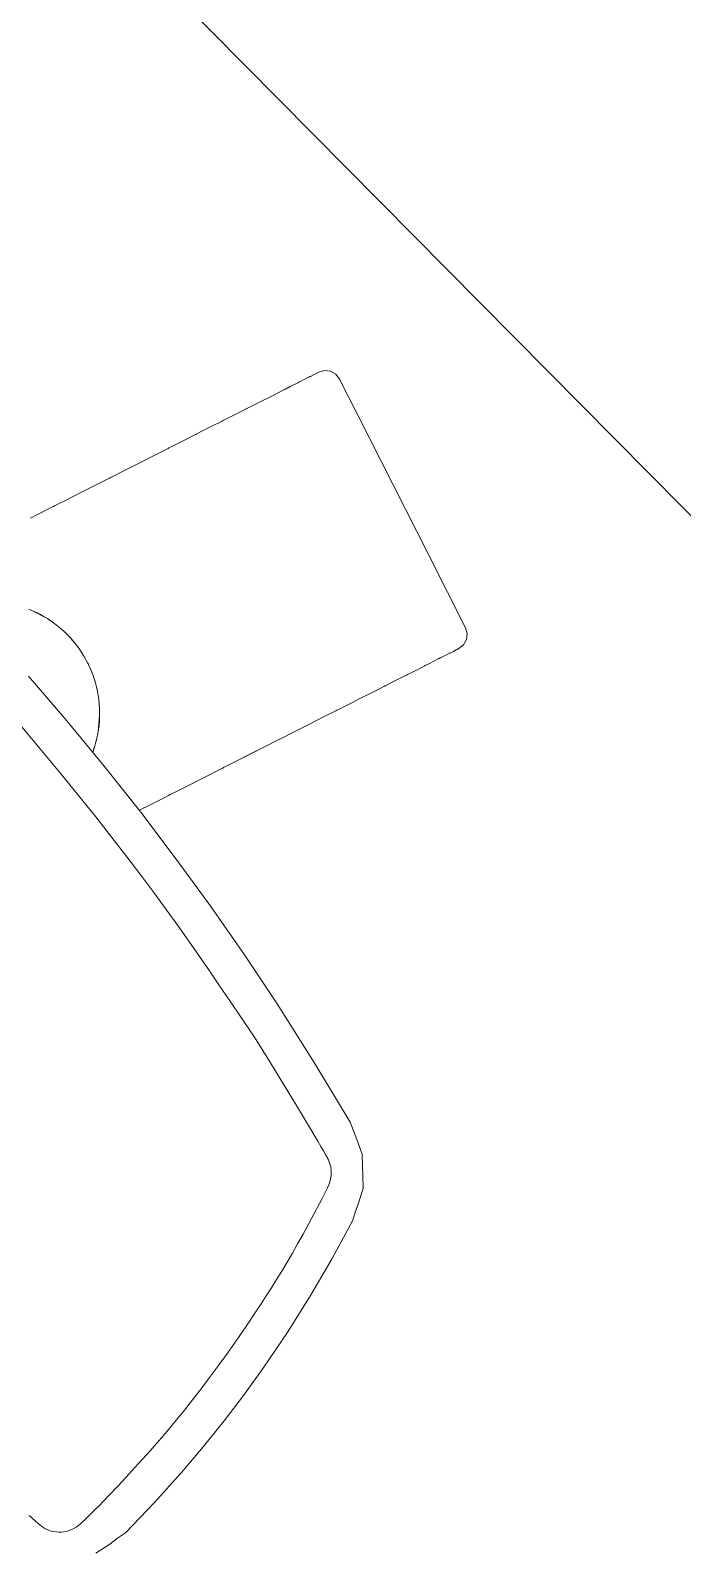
# Model space of a CAD drawing. Header units: inches. Extents: x 14 to 610, y 9 to 600.
# Drawn here: x 171.53 to 174.72, y 501.55 to 509 of the extents above; entities that cross this region are included whole.
import ezdxf
from ezdxf.enums import TextEntityAlignment as Align

# ---------------------------------------------------------------- set-up
doc = ezdxf.new("R2010")
doc.units = ezdxf.units.IN
doc.header["$MEASUREMENT"] = 0
doc.layers.add('A-FURN', color=7, linetype='Continuous')
doc.layers.add('WALLS', color=30, linetype='Continuous')
doc.styles.get("Standard").update_dxf_attribs({"font": 'arial.ttf'})

# ---------------------------------------------------------------- blocks, each defined once
blk = doc.blocks.new('P_5CS712HBBK')
at = {"color": 0, "linetype": 'Continuous', "lineweight": 0}
for p, q in [((12.8886, 9.828), (12.9251, 9.8162)), ((12.9251, 9.8162), (12.9972, 9.793)), ((12.9972, 9.793), (13.0094, 9.7891)), ((13.0148, 9.7873), (13.0094, 9.7891)), ((13.0248, 9.7841), (13.0148, 9.7873)), ((13.0248, 9.7841), (13.0718, 9.769)), ((13.0718, 9.769), (13.1483, 9.7443)), ((13.1483, 9.7443), (13.2263, 9.7192)), ((13.1594, 9.7408), (13.1558, 9.7419)), ((13.1674, 9.7382), (13.1594, 9.7408)), ((13.2263, 9.7192), (13.3052, 9.6938)), ((13.3052, 9.6938), (13.3077, 9.693)), ((13.309, 9.6926), (13.3077, 9.693)), ((13.3126, 9.6914), (13.309, 9.6926)), ((13.3126, 9.6914), (13.3846, 9.6682)), ((13.3846, 9.6682), (13.4566, 9.645)), ((13.4603, 9.6439), (13.4566, 9.645)), ((13.4615, 9.6435), (13.4603, 9.6439)), ((13.4615, 9.6435), (13.464, 9.6427)), ((13.464, 9.6427), (13.543, 9.6172)), ((13.543, 9.6172), (13.6097, 9.5957)), ((13.6098, 9.5957), (13.6018, 9.5983)), ((13.6134, 9.5945), (13.6098, 9.5957)), ((13.6134, 9.5945), (13.6209, 9.5921)), ((13.6209, 9.5921), (13.6974, 9.5675)), ((13.6974, 9.5675), (13.7445, 9.5523)), ((13.7544, 9.5491), (13.7445, 9.5523)), ((13.7598, 9.5474), (13.7544, 9.5491)), ((13.7598, 9.5474), (13.772, 9.5435)), ((13.772, 9.5435), (13.8442, 9.5202)), ((12.5766, 9.4969), (12.5685, 9.5164)), ((12.5766, 9.4969), (12.591, 9.4559)), ((12.5841, 9.4771), (12.5766, 9.4969)), ((12.5769, 9.4962), (12.5768, 9.4964)), ((12.5771, 9.4958), (12.5769, 9.4962)), ((12.5783, 9.4928), (12.5775, 9.4947)), ((12.5783, 9.4928), (12.5832, 9.4795)), ((12.5795, 9.4893), (12.5783, 9.4928)), ((12.5836, 9.4785), (12.5832, 9.4795)), ((12.5841, 9.4771), (12.591, 9.4559)), ((12.5907, 9.4571), (12.5841, 9.4771)), ((13.8442, 9.5202), (13.8806, 9.5085)), ((13.8907, 9.5052), (13.8806, 9.5085)), ((13.8973, 9.5031), (13.8907, 9.5052)), ((13.8973, 9.5031), (13.9135, 9.4979)), ((13.9135, 9.4979), (13.9796, 9.4766)), ((13.9796, 9.4766), (14.042, 9.4565)), ((14.0157, 9.465), (14.0066, 9.4679)), ((14.0227, 9.4627), (14.0157, 9.465)), ((12.5966, 9.4368), (12.5907, 9.4571)), ((12.5907, 9.4571), (12.5921, 9.4524)), ((12.5927, 9.45), (12.5921, 9.4524)), ((12.5924, 9.4512), (12.5921, 9.4524)), ((12.5966, 9.4368), (12.601, 9.4191)), ((12.6059, 9.3957), (12.601, 9.4191)), ((12.601, 9.4191), (12.6084, 9.3816)), ((12.6016, 9.4164), (12.601, 9.4191)), ((12.6013, 9.4179), (12.6012, 9.4182)), ((12.6013, 9.4177), (12.6013, 9.4179)), ((12.6059, 9.3957), (12.6016, 9.4164)), ((12.6028, 9.411), (12.6027, 9.4114)), ((12.6028, 9.411), (12.6036, 9.4075)), ((12.6029, 9.4104), (12.6028, 9.411)), ((12.6041, 9.4044), (12.6036, 9.4075)), ((12.6059, 9.3957), (12.6084, 9.3816)), ((14.042, 9.4565), (14.1004, 9.4377)), ((14.1004, 9.4377), (14.1265, 9.4293)), ((14.1266, 9.4292), (14.1192, 9.4316)), ((14.1333, 9.4271), (14.1266, 9.4292)), ((14.1333, 9.4271), (14.1543, 9.4203)), ((14.1543, 9.4203), (14.2035, 9.4045)), ((14.2035, 9.4045), (14.221, 9.3989)), ((14.221, 9.3989), (14.2155, 9.4006)), ((14.2266, 9.397), (14.221, 9.3989)), ((14.2266, 9.397), (14.2477, 9.3902)), ((14.2477, 9.3902), (14.2865, 9.3777)), ((12.6094, 9.375), (12.6084, 9.3816)), ((12.6121, 9.3541), (12.6094, 9.375)), ((12.614, 9.3331), (12.6121, 9.3541)), ((12.6137, 9.3369), (12.6136, 9.338)), ((12.6137, 9.3361), (12.6137, 9.3369)), ((12.6139, 9.3342), (12.614, 9.3333)), ((12.6144, 9.3263), (12.614, 9.3333)), ((12.6151, 9.3121), (12.614, 9.3331)), ((12.6144, 9.3263), (12.6143, 9.3267)), ((12.6144, 9.3256), (12.6144, 9.3263)), ((12.6153, 9.2911), (12.6151, 9.3121)), ((14.2865, 9.3777), (14.2931, 9.3756)), ((14.2966, 9.3745), (14.2931, 9.3756)), ((14.2959, 9.3747), (14.2966, 9.3745)), ((14.3006, 9.3732), (14.2966, 9.3745)), ((14.3006, 9.3732), (14.3198, 9.367)), ((14.3198, 9.367), (14.3473, 9.3582)), ((14.3473, 9.3582), (14.3501, 9.3573)), ((14.3519, 9.3567), (14.3501, 9.3573)), ((14.354, 9.356), (14.3519, 9.3567)), ((14.354, 9.356), (14.3689, 9.3512)), ((14.3689, 9.3512), (14.3844, 9.3462)), ((14.3844, 9.3462), (14.3855, 9.3458)), ((14.3855, 9.3458), (14.385, 9.346)), ((14.386, 9.3457), (14.3855, 9.3458)), ((14.386, 9.3457), (14.3937, 9.3432)), ((14.3937, 9.3432), (14.3968, 9.3422)), ((14.3968, 9.3422), (14.4227, 9.3278)), ((14.4227, 9.3278), (14.3968, 9.3422)), ((14.4227, 9.3278), (14.4412, 9.3046)), ((14.4412, 9.3046), (14.4227, 9.3278)), ((12.3168, 8.9961), (12.3373, 9.2836)), ((12.3168, 8.9961), (12.3373, 9.2836)), ((12.6113, 9.2282), (12.6135, 9.2491)), ((12.6122, 9.2369), (12.6129, 9.2416)), ((12.6129, 9.2416), (12.6133, 9.2479)), ((12.6129, 9.2416), (12.613, 9.245)), ((12.6135, 9.2491), (12.6148, 9.2701)), ((12.6136, 9.2512), (12.6142, 9.2585)), ((12.6139, 9.2549), (12.6139, 9.2553)), ((12.6139, 9.2545), (12.6139, 9.2549)), ((12.6144, 9.2633), (12.6142, 9.2585)), ((12.6148, 9.2701), (12.6153, 9.2911)), ((12.6153, 9.2838), (12.615, 9.2784)), ((12.6151, 9.2808), (12.6153, 9.2838)), ((12.6151, 9.2823), (12.6153, 9.2838)), ((12.6153, 9.2911), (12.6153, 9.2838)), ((14.4459, 9.2466), (14.3847, 9.0568)), ((14.4412, 9.3046), (14.4493, 9.2761)), ((14.4493, 9.2761), (14.4412, 9.3046)), ((14.4493, 9.2761), (14.4459, 9.2466)), ((14.4459, 9.2466), (14.4493, 9.2761)), ((12.5949, 9.146), (12.6002, 9.1663)), ((12.5984, 9.1588), (12.5994, 9.1635)), ((12.6002, 9.1663), (12.6047, 9.1868)), ((12.6015, 9.1726), (12.6019, 9.1739)), ((12.6019, 9.1739), (12.6021, 9.1753)), ((12.6026, 9.1775), (12.6042, 9.1843)), ((12.6046, 9.1865), (12.6042, 9.1843)), ((12.6047, 9.1868), (12.6084, 9.2074)), ((12.6072, 9.1999), (12.6048, 9.1874)), ((12.6061, 9.1947), (12.6072, 9.1999)), ((12.6066, 9.1972), (12.6072, 9.1999)), ((12.6084, 9.2074), (12.6072, 9.1999)), ((12.6084, 9.2074), (12.6113, 9.2282)), ((12.1404, 9.1551), (12.1278, 8.9923)), ((12.1404, 9.1551), (12.1278, 8.9923)), ((12.5744, 9.0866), (12.582, 9.1061)), ((12.5774, 9.0943), (12.578, 9.0955)), ((12.578, 9.0955), (12.5784, 9.0968)), ((12.582, 9.1061), (12.5888, 9.1259)), ((12.5834, 9.1102), (12.5842, 9.1122)), ((12.5863, 9.1185), (12.5842, 9.1122)), ((12.5854, 9.1159), (12.5863, 9.1185)), ((12.5858, 9.1171), (12.5863, 9.1185)), ((12.5888, 9.1259), (12.5863, 9.1185)), ((12.5888, 9.1259), (12.5949, 9.146)), ((12.5971, 9.1547), (12.5984, 9.1588)), ((12.5984, 9.1588), (12.5991, 9.1622)), ((12.5368, 9.0117), (12.5473, 9.0299)), ((12.5418, 9.0204), (12.5426, 9.0215)), ((12.5426, 9.0215), (12.5432, 9.0228)), ((12.5473, 9.0299), (12.557, 9.0484)), ((12.5521, 9.039), (12.5531, 9.0408)), ((12.5525, 9.0399), (12.5531, 9.0408)), ((12.557, 9.0484), (12.5531, 9.0408)), ((12.5531, 9.0408), (12.5545, 9.0435)), ((12.555, 9.0444), (12.5545, 9.0435)), ((12.557, 9.0484), (12.5661, 9.0673)), ((12.5661, 9.0673), (12.5744, 9.0866)), ((12.5712, 9.0791), (12.5703, 9.0771)), ((12.5704, 9.0773), (12.5712, 9.0791)), ((12.5712, 9.0791), (12.5719, 9.0808)), ((12.5712, 9.0791), (12.5718, 9.0806)), ((14.3847, 9.0568), (14.1489, 8.3247)), ((12.1278, 8.9923), (12.1143, 8.8392)), ((12.1278, 8.9923), (12.1143, 8.8392)), ((12.2906, 8.7089), (12.3168, 8.9961)), ((12.2906, 8.7089), (12.3168, 8.9961)), ((12.4744, 8.9275), (12.4882, 8.9434)), ((12.4882, 8.9434), (12.5013, 8.9598)), ((12.4956, 8.9527), (12.4966, 8.9537)), ((12.4966, 8.9537), (12.4973, 8.9547)), ((12.5013, 8.9598), (12.5138, 8.9766)), ((12.5065, 8.9667), (12.5081, 8.9687)), ((12.5071, 8.9676), (12.5081, 8.9687)), ((12.5138, 8.9766), (12.5081, 8.9687)), ((12.5138, 8.9766), (12.5257, 8.994)), ((12.5145, 8.9776), (12.5158, 8.9794)), ((12.5179, 8.9826), (12.5158, 8.9794)), ((12.5257, 8.994), (12.5368, 9.0117)), ((12.532, 9.0039), (12.53, 9.0008)), ((12.5306, 9.0019), (12.532, 9.0039)), ((12.532, 9.0039), (12.5331, 9.0059)), ((12.4491, 8.9012), (12.3874, 8.8496)), ((12.4296, 8.8832), (12.3874, 8.8496)), ((12.4136, 8.8696), (12.3874, 8.8496)), ((12.397, 8.8566), (12.4136, 8.8696)), ((12.4136, 8.8696), (12.4296, 8.8832)), ((12.4139, 8.8698), (12.4141, 8.87)), ((12.4208, 8.8756), (12.4141, 8.87)), ((12.4197, 8.8748), (12.4208, 8.8756)), ((12.4208, 8.8756), (12.4219, 8.8766)), ((12.4296, 8.8832), (12.4491, 8.9012)), ((12.4296, 8.8832), (12.4451, 8.8974)), ((12.4399, 8.8926), (12.441, 8.8935)), ((12.441, 8.8935), (12.4417, 8.8943)), ((12.4451, 8.8974), (12.4491, 8.9012)), ((12.4601, 8.9122), (12.4491, 8.9012)), ((12.4601, 8.9122), (12.4744, 8.9275)), ((12.4649, 8.9174), (12.4687, 8.9212)), ((12.472, 8.9249), (12.4687, 8.9212)), ((12.4814, 8.9355), (12.4781, 8.9317)), ((12.4801, 8.9341), (12.4814, 8.9355)), ((12.4814, 8.9355), (12.4827, 8.937)), ((12.1143, 8.8392), (12.1003, 8.6954)), ((12.1143, 8.8392), (12.1003, 8.6954)), ((12.2987, 8.7976), (12.3073, 8.8016)), ((12.3056, 8.8008), (12.3062, 8.8011)), ((12.3062, 8.8011), (12.3065, 8.8012)), ((12.3073, 8.8016), (12.3261, 8.8112)), ((12.3152, 8.8055), (12.3106, 8.8033)), ((12.3115, 8.8037), (12.3152, 8.8055)), ((12.3129, 8.8045), (12.3152, 8.8055)), ((12.3261, 8.8112), (12.3152, 8.8055)), ((12.3261, 8.8112), (12.3445, 8.8215)), ((12.3445, 8.8215), (12.3625, 8.8326)), ((12.3488, 8.8242), (12.3521, 8.826)), ((12.3531, 8.8267), (12.3517, 8.826)), ((12.3521, 8.826), (12.3556, 8.8284)), ((12.3521, 8.826), (12.3531, 8.8267)), ((12.3556, 8.8284), (12.3531, 8.8267)), ((12.3545, 8.8277), (12.3531, 8.8267)), ((12.3625, 8.8326), (12.38, 8.8442)), ((12.3762, 8.8417), (12.3771, 8.8422)), ((12.3771, 8.8422), (12.3776, 8.8426)), ((12.38, 8.8442), (12.3874, 8.8496)), ((12.3873, 8.8494), (12.3856, 8.8483)), ((12.3856, 8.8483), (12.3873, 8.8494)), ((12.3863, 8.8488), (12.3873, 8.8494)), ((12.397, 8.8566), (12.3873, 8.8494)), ((12.397, 8.8566), (12.3874, 8.8496)), ((12.1003, 8.6954), (12.086, 8.5606)), ((12.1003, 8.6954), (12.086, 8.5606)), ((12.2587, 8.4224), (12.2906, 8.7089)), ((12.2587, 8.4224), (12.2906, 8.7089)), ((12.086, 8.5606), (12.0715, 8.4342)), ((12.086, 8.5606), (12.0715, 8.4342)), ((12.0715, 8.4342), (12.0569, 8.3154)), ((12.0715, 8.4342), (12.0569, 8.3154)), ((12.221, 8.1366), (12.2587, 8.4224)), ((12.221, 8.1366), (12.2587, 8.4224)), ((12.2614, 8.4339), (12.26, 8.4344)), ((12.3239, 8.4138), (12.2614, 8.4339)), ((12.2877, 8.4254), (12.2807, 8.4277)), ((12.2968, 8.4225), (12.2877, 8.4254)), ((12.3899, 8.3925), (12.3239, 8.4138)), ((12.4127, 8.3852), (12.3899, 8.3925)), ((12.4127, 8.3852), (12.4062, 8.3873)), ((12.413, 8.3851), (12.4127, 8.3852)), ((12.4229, 8.3819), (12.4127, 8.3852)), ((12.4593, 8.3702), (12.4229, 8.3819)), ((12.5315, 8.3469), (12.4593, 8.3702)), ((12.606, 8.3229), (12.5315, 8.3469)), ((12.0569, 8.3154), (12.0421, 8.2034)), ((12.0569, 8.3154), (12.0421, 8.2034)), ((12.549, 8.3413), (12.5437, 8.343)), ((12.5488, 8.3413), (12.549, 8.3413)), ((12.559, 8.3381), (12.549, 8.3413)), ((12.6825, 8.2983), (12.606, 8.3229)), ((12.6936, 8.2947), (12.6825, 8.2983)), ((12.6936, 8.2947), (12.6901, 8.2959)), ((12.7016, 8.2921), (12.6936, 8.2947)), ((12.7605, 8.2732), (12.7017, 8.2921)), ((12.8432, 8.2465), (12.7605, 8.2732)), ((12.8394, 8.2477), (12.7605, 8.2732)), ((14.0878, 8.1349), (14.1489, 8.3247)), ((14.1489, 8.3247), (14.0878, 8.1349)), ((12.0421, 8.2034), (12.0272, 8.0972)), ((12.0421, 8.2034), (12.0272, 8.0972)), ((12.9188, 8.2222), (12.8394, 8.2477)), ((12.9188, 8.2222), (12.8432, 8.2465)), ((12.9909, 8.199), (12.9188, 8.2222)), ((12.9945, 8.1978), (12.9909, 8.199)), ((12.9944, 8.1978), (12.9945, 8.1978)), ((12.9958, 8.1974), (12.9945, 8.1978)), ((12.9983, 8.1966), (12.9958, 8.1974)), ((13.0772, 8.1712), (12.9983, 8.1966)), ((12.1776, 7.8516), (12.221, 8.1366)), ((12.1776, 7.8516), (12.221, 8.1366)), ((13.136, 8.1522), (13.0772, 8.1712)), ((13.1441, 8.1496), (13.1361, 8.1522)), ((13.1476, 8.1485), (13.1441, 8.1496)), ((13.1551, 8.1461), (13.1476, 8.1485)), ((13.2316, 8.1214), (13.1551, 8.1461)), ((13.2787, 8.1063), (13.2316, 8.1214)), ((14.0267, 7.9451), (14.0878, 8.1349)), ((14.0267, 7.9451), (14.0878, 8.1349)), ((12.0272, 8.0972), (12.0121, 7.9962)), ((12.0272, 8.0972), (12.0121, 7.9962)), ((13.2887, 8.1031), (13.2787, 8.1063)), ((13.294, 8.1013), (13.2887, 8.1031)), ((13.3062, 8.0974), (13.294, 8.1013)), ((13.3784, 8.0742), (13.3062, 8.0974)), ((13.4148, 8.0624), (13.3784, 8.0742)), ((13.425, 8.0592), (13.4148, 8.0624)), ((13.4315, 8.057), (13.425, 8.0592)), ((13.4477, 8.0518), (13.4315, 8.057)), ((13.5138, 8.0305), (13.4477, 8.0518)), ((12.0121, 7.9962), (11.9969, 7.8994)), ((12.0121, 7.9962), (11.9969, 7.8994)), ((13.5491, 8.0192), (13.5138, 8.0305)), ((13.55, 8.0189), (13.5408, 8.0218)), ((13.5491, 8.0192), (13.55, 8.0189)), ((13.5569, 8.0166), (13.55, 8.0189)), ((13.5762, 8.0104), (13.5569, 8.0166)), ((13.6346, 7.9916), (13.5762, 8.0104)), ((13.6608, 7.9832), (13.6346, 7.9916)), ((13.6609, 7.9832), (13.6534, 7.9856)), ((13.6675, 7.981), (13.6609, 7.9832)), ((13.6886, 7.9743), (13.6675, 7.981)), ((13.7378, 7.9584), (13.6886, 7.9743)), ((11.9969, 7.8994), (11.9815, 7.8062)), ((11.9969, 7.8994), (11.9815, 7.8062)), ((13.7497, 7.9545), (13.7378, 7.9584)), ((13.7552, 7.9528), (13.7498, 7.9545)), ((13.7608, 7.951), (13.7552, 7.9528)), ((13.7819, 7.9442), (13.7552, 7.9528)), ((13.8208, 7.9317), (13.7819, 7.9442)), ((13.8208, 7.9317), (13.8308, 7.9284)), ((13.8308, 7.9284), (13.8208, 7.9317)), ((13.854, 7.921), (13.8208, 7.9317)), ((13.8348, 7.9271), (13.8308, 7.9284)), ((13.8815, 7.9121), (13.854, 7.921)), ((13.8843, 7.9112), (13.8815, 7.9121)), ((13.8861, 7.9106), (13.8843, 7.9112)), ((13.8855, 7.9108), (13.8861, 7.9106)), ((13.8882, 7.9099), (13.8861, 7.9106)), ((13.9031, 7.9051), (13.8882, 7.9099)), ((13.9186, 7.9001), (13.9031, 7.9051)), ((13.9198, 7.8998), (13.9186, 7.9001)), ((13.9198, 7.8998), (13.9192, 7.9)), ((13.9202, 7.8996), (13.9198, 7.8998)), ((13.928, 7.8971), (13.9202, 7.8996)), ((13.9311, 7.8961), (13.928, 7.8971)), ((13.9605, 7.8927), (13.989, 7.9008)), ((13.989, 7.9008), (13.9605, 7.8927)), ((13.989, 7.9008), (14.0123, 7.9193)), ((14.0123, 7.9193), (13.989, 7.9008)), ((14.0123, 7.9193), (14.0267, 7.9451)), ((14.0267, 7.9451), (14.0123, 7.9193)), ((12.1284, 7.5676), (12.1776, 7.8516)), ((12.1284, 7.5676), (12.1776, 7.8516)), ((13.9311, 7.8961), (13.9605, 7.8927)), ((13.9605, 7.8927), (13.9311, 7.8961)), ((11.9815, 7.8062), (11.9662, 7.7171)), ((11.9815, 7.8062), (11.9662, 7.7171)), ((11.9662, 7.7171), (11.9513, 7.6325)), ((11.9662, 7.7171), (11.9513, 7.6325)), ((11.9513, 7.6325), (11.9367, 7.5514)), ((11.9513, 7.6325), (11.9367, 7.5514)), ((11.9367, 7.5514), (11.908, 7.3947)), ((11.9367, 7.5514), (11.908, 7.3947)), ((12.0733, 7.2847), (12.1284, 7.5676)), ((12.0733, 7.2847), (12.1284, 7.5676)), ((11.908, 7.3947), (11.877, 7.2372)), ((11.908, 7.3947), (11.877, 7.2372)), ((11.877, 7.2372), (11.859, 7.1549)), ((11.877, 7.2372), (11.859, 7.1549)), ((12.0006, 6.9514), (12.0733, 7.2847)), ((12.0006, 6.9514), (12.0733, 7.2847)), ((11.859, 7.1549), (11.8388, 7.0672)), ((11.859, 7.1549), (11.8388, 7.0672)), ((11.8388, 7.0672), (11.8162, 6.9726)), ((11.8388, 7.0672), (11.8162, 6.9726)), ((11.8162, 6.9726), (11.7921, 6.873)), ((11.8162, 6.9726), (11.7921, 6.873)), ((11.9198, 6.6201), (12.0006, 6.9514)), ((11.9198, 6.6201), (12.0006, 6.9514)), ((11.7921, 6.873), (11.7672, 6.7709)), ((11.7921, 6.873), (11.7672, 6.7709)), ((11.7411, 6.6658), (11.7672, 6.7709)), ((11.7411, 6.6658), (11.7672, 6.7709)), ((11.7338, 6.637), (11.7273, 6.6113)), ((11.7338, 6.637), (11.7273, 6.6113)), ((11.7411, 6.6658), (11.7338, 6.637)), ((11.7411, 6.6658), (11.7338, 6.637)), ((11.715, 6.5673), (11.7079, 6.5488)), ((11.715, 6.5673), (11.7079, 6.5488)), ((11.7212, 6.588), (11.715, 6.5673)), ((11.7212, 6.588), (11.715, 6.5673)), ((11.7273, 6.6113), (11.7212, 6.588)), ((11.7273, 6.6113), (11.7212, 6.588)), ((11.8836, 6.5363), (11.9011, 6.578)), ((11.9198, 6.6201), (11.9011, 6.578)), ((11.9198, 6.6201), (11.9011, 6.578)), ((11.6534, 6.4871), (11.6347, 6.4772)), ((11.6534, 6.4871), (11.6347, 6.4772)), ((11.6705, 6.4998), (11.6534, 6.4871)), ((11.6705, 6.4998), (11.6534, 6.4871)), ((11.6858, 6.5151), (11.6705, 6.4998)), ((11.6858, 6.5151), (11.6705, 6.4998)), ((11.6983, 6.5316), (11.6858, 6.5151)), ((11.6983, 6.5316), (11.6858, 6.5151)), ((11.7079, 6.5488), (11.6983, 6.5316)), ((11.7079, 6.5488), (11.6983, 6.5316)), ((11.8836, 6.5363), (11.8517, 6.4671)), ((11.4223, 6.4077), (11.3691, 6.3918)), ((11.4223, 6.4077), (11.3691, 6.3918)), ((11.4768, 6.4245), (11.4223, 6.4077)), ((11.4768, 6.4245), (11.4223, 6.4077)), ((11.5324, 6.4421), (11.4768, 6.4245)), ((11.5324, 6.4421), (11.4768, 6.4245)), ((11.5622, 6.4518), (11.5324, 6.4421)), ((11.5324, 6.4421), (11.5622, 6.4518)), ((11.5896, 6.4607), (11.5622, 6.4518)), ((11.5896, 6.4607), (11.5622, 6.4518)), ((11.6136, 6.4689), (11.5896, 6.4607)), ((11.6136, 6.4689), (11.5896, 6.4607)), ((11.6347, 6.4772), (11.6136, 6.4689)), ((11.6347, 6.4772), (11.6136, 6.4689)), ((11.7792, 6.3892), (11.8102, 6.4222)), ((11.7792, 6.3892), (11.8102, 6.4222)), ((11.8102, 6.4222), (11.8517, 6.4671)), ((9.4451, 6.3427), (9.4444, 6.3558)), ((9.4451, 6.3427), (9.4444, 6.3558)), ((9.4458, 6.3302), (9.4451, 6.3427)), ((9.4458, 6.3302), (9.4451, 6.3427)), ((11.1681, 6.3366), (11.1206, 6.3248)), ((11.1681, 6.3366), (11.1206, 6.3248)), ((11.2166, 6.3492), (11.1681, 6.3366)), ((11.2166, 6.3492), (11.1681, 6.3366)), ((11.2663, 6.3625), (11.2166, 6.3492)), ((11.2663, 6.3625), (11.2166, 6.3492)), ((11.3171, 6.3767), (11.2663, 6.3625)), ((11.3171, 6.3767), (11.2663, 6.3625)), ((11.3691, 6.3918), (11.3171, 6.3767)), ((11.3691, 6.3918), (11.3171, 6.3767)), ((11.6699, 6.309), (11.7369, 6.3451)), ((11.7792, 6.3892), (11.7369, 6.3451)), ((9.4465, 6.3182), (9.4458, 6.3302)), ((9.4465, 6.3182), (9.4458, 6.3302)), ((9.4471, 6.3069), (9.4465, 6.3182)), ((9.4471, 6.3069), (9.4465, 6.3182)), ((9.4479, 6.2962), (9.4471, 6.3069)), ((9.4479, 6.2962), (9.4471, 6.3069)), ((9.4488, 6.2861), (9.4479, 6.2962)), ((9.4488, 6.2861), (9.4479, 6.2962)), ((9.4501, 6.2763), (9.4488, 6.2861)), ((9.4501, 6.2763), (9.4488, 6.2861)), ((9.4519, 6.2666), (9.4501, 6.2763)), ((9.4519, 6.2666), (9.4501, 6.2763)), ((9.4544, 6.2569), (9.4519, 6.2666)), ((9.4544, 6.2569), (9.4519, 6.2666)), ((10.8555, 6.2672), (10.7743, 6.2518)), ((10.8555, 6.2672), (10.7743, 6.2518)), ((10.9402, 6.2843), (10.8555, 6.2672)), ((10.9402, 6.2843), (10.8555, 6.2672)), ((10.9839, 6.2936), (10.9402, 6.2843)), ((10.9839, 6.2936), (10.9402, 6.2843)), ((11.0285, 6.3034), (10.9839, 6.2936)), ((11.0285, 6.3034), (10.9839, 6.2936)), ((11.0741, 6.3138), (11.0285, 6.3034)), ((11.0741, 6.3138), (11.0285, 6.3034)), ((11.1206, 6.3248), (11.0741, 6.3138)), ((11.1206, 6.3248), (11.0741, 6.3138)), ((11.3867, 6.2061), (11.5884, 6.2677)), ((11.5884, 6.2677), (11.3867, 6.2061)), ((11.5884, 6.2677), (11.6393, 6.2942)), ((11.5884, 6.2677), (11.6393, 6.2942)), ((11.6393, 6.2942), (11.6699, 6.309)), ((11.6393, 6.2942), (11.6699, 6.309)), ((9.4577, 6.2468), (9.4544, 6.2569)), ((9.4577, 6.2468), (9.4544, 6.2569)), ((9.4622, 6.2362), (9.4577, 6.2468)), ((9.4622, 6.2362), (9.4577, 6.2468)), ((9.4679, 6.2254), (9.4622, 6.2362)), ((9.4679, 6.2254), (9.4622, 6.2362)), ((9.4747, 6.2146), (9.4679, 6.2254)), ((9.4747, 6.2146), (9.4679, 6.2254)), ((9.4825, 6.2041), (9.4747, 6.2146)), ((9.4825, 6.2041), (9.4747, 6.2146)), ((9.4912, 6.1946), (9.4825, 6.2041)), ((9.4912, 6.1946), (9.4825, 6.2041)), ((9.5001, 6.1861), (9.4912, 6.1946)), ((9.5001, 6.1861), (9.4912, 6.1946)), ((9.5092, 6.1789), (9.5001, 6.1861)), ((9.5092, 6.1789), (9.5001, 6.1861)), ((10.3496, 6.1877), (10.2882, 6.1811)), ((10.3496, 6.1877), (10.2882, 6.1811)), ((10.4134, 6.1953), (10.3496, 6.1877)), ((10.4134, 6.1953), (10.3496, 6.1877)), ((10.4798, 6.204), (10.4134, 6.1953)), ((10.4798, 6.204), (10.4134, 6.1953)), ((10.5489, 6.2139), (10.4798, 6.204)), ((10.5489, 6.2139), (10.4798, 6.204)), ((10.621, 6.2252), (10.5489, 6.2139)), ((10.621, 6.2252), (10.5489, 6.2139)), ((10.6961, 6.2378), (10.621, 6.2252)), ((10.6961, 6.2378), (10.621, 6.2252)), ((10.7743, 6.2518), (10.6961, 6.2378)), ((10.7743, 6.2518), (10.6961, 6.2378)), ((11.1837, 6.1515), (11.3867, 6.2061)), ((11.1837, 6.1515), (11.3867, 6.2061)), ((9.5181, 6.1728), (9.5092, 6.1789)), ((9.5181, 6.1728), (9.5092, 6.1789)), ((9.527, 6.1677), (9.5181, 6.1728)), ((9.527, 6.1677), (9.5181, 6.1728)), ((9.5357, 6.1634), (9.527, 6.1677)), ((9.5357, 6.1634), (9.527, 6.1677)), ((9.5443, 6.1598), (9.5357, 6.1634)), ((9.5443, 6.1598), (9.5357, 6.1634)), ((9.5525, 6.1569), (9.5443, 6.1598)), ((9.5525, 6.1569), (9.5443, 6.1598)), ((9.568, 6.1531), (9.5525, 6.1569)), ((9.568, 6.1531), (9.5525, 6.1569)), ((9.5824, 6.1512), (9.568, 6.1531)), ((9.5824, 6.1512), (9.568, 6.1531)), ((9.5969, 6.1502), (9.5824, 6.1512)), ((9.5969, 6.1502), (9.5824, 6.1512)), ((9.6126, 6.1496), (9.5969, 6.1502)), ((9.6126, 6.1496), (9.5969, 6.1502)), ((9.6211, 6.1493), (9.6126, 6.1496)), ((9.6211, 6.1493), (9.6126, 6.1496)), ((9.6303, 6.1491), (9.6211, 6.1493)), ((9.6303, 6.1491), (9.6211, 6.1493)), ((9.6399, 6.1489), (9.6303, 6.1491)), ((9.6399, 6.1489), (9.6303, 6.1491)), ((9.65, 6.1487), (9.6399, 6.1489)), ((9.65, 6.1487), (9.6399, 6.1489)), ((9.6605, 6.1486), (9.65, 6.1487)), ((9.6605, 6.1486), (9.65, 6.1487)), ((9.6714, 6.1486), (9.6605, 6.1486)), ((9.6714, 6.1486), (9.6605, 6.1486)), ((9.6827, 6.1486), (9.6714, 6.1486)), ((9.6827, 6.1486), (9.6714, 6.1486)), ((9.6944, 6.1486), (9.6827, 6.1486)), ((9.6944, 6.1486), (9.6827, 6.1486)), ((9.7066, 6.1487), (9.6944, 6.1486)), ((9.7066, 6.1487), (9.6944, 6.1486)), ((9.7193, 6.1488), (9.7066, 6.1487)), ((9.7193, 6.1488), (9.7066, 6.1487)), ((9.7193, 6.1488), (9.7868, 6.1502)), ((9.7193, 6.1488), (9.7868, 6.1502)), ((9.859, 6.1525), (9.7868, 6.1502)), ((9.859, 6.1525), (9.7868, 6.1502)), ((9.9377, 6.1559), (9.859, 6.1525)), ((9.9377, 6.1559), (9.859, 6.1525)), ((10.0246, 6.1604), (9.9377, 6.1559)), ((10.0246, 6.1604), (9.9377, 6.1559)), ((10.0716, 6.1632), (10.0246, 6.1604)), ((10.0716, 6.1632), (10.0246, 6.1604)), ((10.1213, 6.1666), (10.0716, 6.1632)), ((10.1213, 6.1666), (10.0716, 6.1632)), ((10.1739, 6.1706), (10.1213, 6.1666)), ((10.1739, 6.1706), (10.1213, 6.1666)), ((10.2295, 6.1754), (10.1739, 6.1706)), ((10.2295, 6.1754), (10.1739, 6.1706)), ((10.2882, 6.1811), (10.2295, 6.1754)), ((10.2882, 6.1811), (10.2295, 6.1754)), ((10.9797, 6.1038), (11.1837, 6.1515)), ((10.9797, 6.1038), (11.1837, 6.1515)), ((10.4509, 6.0132), (10.613, 6.036)), ((10.4509, 6.0132), (10.613, 6.036)), ((10.613, 6.036), (10.7745, 6.063)), ((10.613, 6.036), (10.7745, 6.063)), ((10.7745, 6.063), (10.9797, 6.1038)), ((10.7745, 6.063), (10.9797, 6.1038)), ((9.6276, 5.9777), (9.5467, 5.9952)), ((9.6276, 5.9777), (9.674, 5.971)), ((9.674, 5.971), (9.6276, 5.9777)), ((9.674, 5.971), (9.7209, 5.9632)), ((9.7209, 5.9632), (9.674, 5.971)), ((9.7209, 5.9632), (9.9232, 5.9685)), ((9.7209, 5.9632), (9.9232, 5.9685)), ((9.9232, 5.9685), (10.1245, 5.9803)), ((9.9232, 5.9685), (10.1245, 5.9803)), ((10.1245, 5.9803), (10.288, 5.9946)), ((10.1245, 5.9803), (10.288, 5.9946)), ((10.288, 5.9946), (10.4509, 6.0132)), ((10.288, 5.9946), (10.4509, 6.0132))]:
    blk.add_line(p, q, dxfattribs=at)
at = {"layer": 'A-FURN'}
blk.add_attdef('CAPTG', text='', height=7, dxfattribs=at).set_placement((-1, -3.8193), align=Align.CENTER)
at = {"layer": 'A-FURN', "flags": 1}
for tag in ['CAPPN', 'CAPPD', 'CAPMG', 'CAPMC', 'CAPGC', 'CAPALIAS1', 'CAPALIAS2', 'CAPALIAS3', 'CAPBLDG', 'CAPFLOOR', 'CAPDEPT', 'CAPPERSON', 'CAPPL', 'CAPQT', 'CAPDH']:
    blk.add_attdef(tag, (0, 0), '', height=0.001, dxfattribs=at)
blk = doc.blocks.new('P_5CLRS48HW')
at = {"layer": 'A-FURN', "color": 5}
blk.add_line((0, -23.6221), (47.253, -23.6221), dxfattribs=at)
at = {"layer": 'A-FURN', "color": 5, "flags": 1}
for tag in ['CAPPN', 'CAPPD', 'CAPMG', 'CAPMC', 'CAPGC', 'CAPALIAS1', 'CAPALIAS2', 'CAPALIAS3', 'CAPBLDG', 'CAPFLOOR', 'CAPDEPT', 'CAPPERSON', 'CAPPL', 'CAPQT', 'CAPDH']:
    blk.add_attdef(tag, (0, 0), '', height=0.001, dxfattribs=at)
at = {"layer": 'A-FURN', "color": 5}
blk.add_attdef('CAPTG', text='', height=3, dxfattribs=at).set_placement((23.6265, -20.6221), align=Align.CENTER)

msp = doc.modelspace()

# ---------------------------------------------------------------- linework, layer by layer
at = {"layer": 'WALLS', "transparency": 33554559}
for points in [[(172.74756, 549.37423), (165.68766, 549.37423), (283.51926, 437.35299)], [(165.68766, 549.37423), (283.51926, 437.35299), (276.52184, 437.35299)]]:
    msp.add_solid(points, dxfattribs=at)

# ---------------------------------------------------------------- block references
at = {"layer": 'A-FURN', "xscale": -1, "rotation": 314.6948109012551}
msp.add_blockref('P_5CLRS48HW', (199.34852, 515.35743), dxfattribs=at)
at = {"layer": 'A-FURN', "rotation": 44.69481090125508}
msp.add_blockref('P_5CS712HBBK', (169.27549, 490.5567), dxfattribs=at)

doc.saveas('drawing.dxf')
